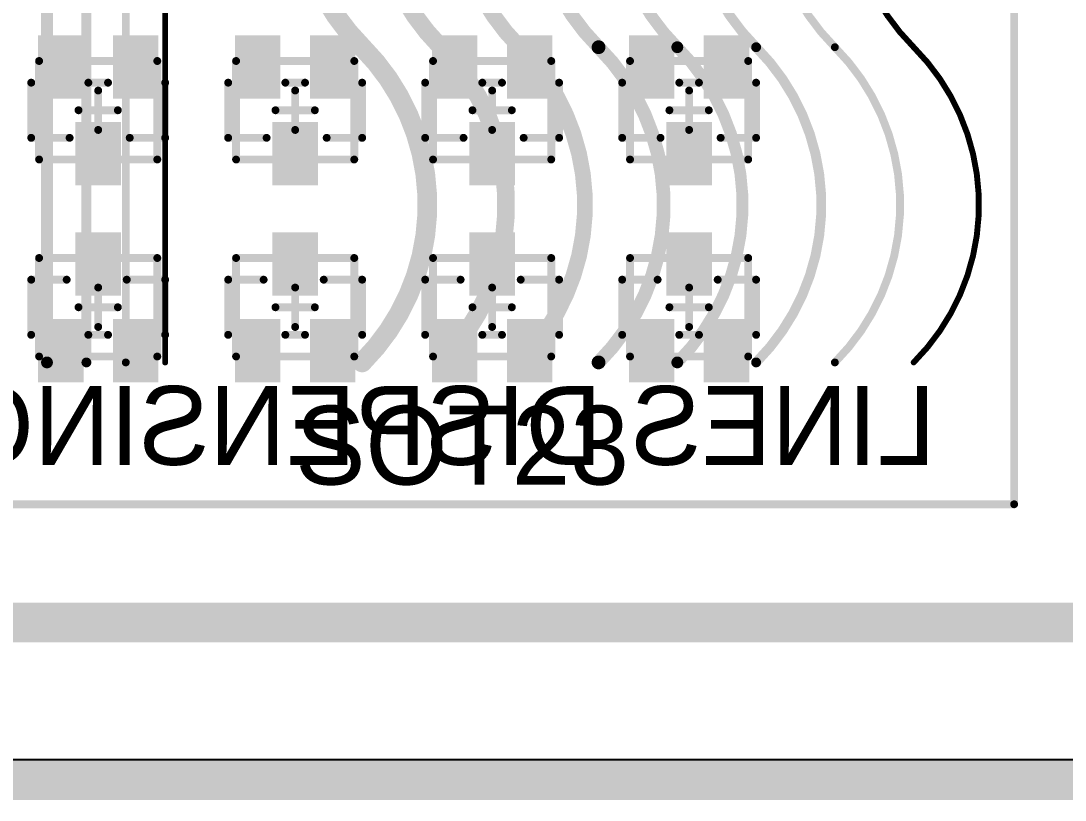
# Model space of a CAD drawing. Header units: millimetres. Extents: x 169 to 355, y 129 to 253.
# Drawn here: x 264.04 to 290.54, y 129.49 to 149.27 of the extents above; entities that cross this region are included whole.
import ezdxf

# ---------------------------------------------------------------- set-up
doc = ezdxf.new("R2010")
doc.units = ezdxf.units.MM
for name, color, linetype in [('BottomLayer', 5, 'Continuous'), ('BottomOverlay', 54, 'Continuous'), ('BottomSolder', 6, 'Continuous'), ('InternalPlane1', 76, 'Continuous'), ('Mechanical1', 6, 'Continuous'), ('Mechanical15', 56, 'Continuous'), ('TopLayer', 1, 'Continuous'), ('TopOverlay', 2, 'Continuous'), ('TopPaste', 8, 'Continuous'), ('TopSolder', 216, 'Continuous')]:
    doc.layers.add(name, color=color, linetype=linetype)

# ---------------------------------------------------------------- blocks, each defined once
blk = doc.blocks.new('SOT23_1459')
at = {"layer": 'Mechanical1', "const_width": 0.2}
for points in [[(1.5, 1.25), (-1.5, 1.25)], [(-1.5, 1.25), (-1.5, -1.25)], [(1.5, 1.25), (1.5, -1.25)], [(1.5, -1.25), (-1.5, -1.25)]]:
    blk.add_lwpolyline(points, dxfattribs=at)
at = {"layer": 'Mechanical1', "const_width": 0.1}
for points in [[(-1.55, 1.25, 1), (-1.45, 1.25, 1)], [(-1.55, 1.25, 1), (-1.45, 1.25, 1)], [(1.45, 1.25, 1), (1.55, 1.25, 1)], [(1.45, 1.25, 1), (1.55, 1.25, 1)], [(-1.55, -1.25, 1), (-1.45, -1.25, 1)], [(-1.55, -1.25, 1), (-1.45, -1.25, 1)], [(1.45, -1.25, 1), (1.55, -1.25, 1)], [(1.45, -1.25, 1), (1.55, -1.25, 1)]]:
    blk.add_lwpolyline(points, format="xyb", close=True, dxfattribs=at)
at = {"layer": 'Mechanical15', "const_width": 0.2}
for points in [[(1.5, 1.25), (-1.5, 1.25)], [(-1.5, 1.25), (-1.5, -1.25)], [(1.5, 1.25), (1.5, -1.25)], [(0, 0.5), (0, -0.5)], [(0.5, 0), (-0.5, 0)], [(1.5, -1.25), (-1.5, -1.25)]]:
    blk.add_lwpolyline(points, dxfattribs=at)
at = {"layer": 'Mechanical15', "const_width": 0.1}
for points in [[(-1.55, 1.25, 1), (-1.45, 1.25, 1)], [(-1.55, 1.25, 1), (-1.45, 1.25, 1)], [(1.45, 1.25, 1), (1.55, 1.25, 1)], [(1.45, 1.25, 1), (1.55, 1.25, 1)], [(-0.05, 0.5, 1), (0.05, 0.5, 1)], [(-0.55, 0, 1), (-0.45, 0, 1)], [(0.45, 0, 1), (0.55, 0, 1)], [(-0.05, -0.5, 1), (0.05, -0.5, 1)], [(-1.55, -1.25, 1), (-1.45, -1.25, 1)], [(-1.55, -1.25, 1), (-1.45, -1.25, 1)], [(1.45, -1.25, 1), (1.55, -1.25, 1)], [(1.45, -1.25, 1), (1.55, -1.25, 1)]]:
    blk.add_lwpolyline(points, format="xyb", close=True, dxfattribs=at)
at = {"layer": 'TopLayer'}
for points in [[(-0.475, 0.4), (0.475, 0.4), (-0.475, 1.8), (0.475, 1.8)], [(-1.425, -1.8), (-0.475, -1.8), (-1.425, -0.4), (-0.475, -0.4)], [(0.475, -1.8), (1.425, -1.8), (0.475, -0.4), (1.425, -0.4)]]:
    blk.add_solid(points, dxfattribs=at)
at = {"layer": 'TopOverlay', "const_width": 0.2}
for points in [[(-1.7, 0.7), (-1.7, -0.7)], [(-0.8, 0.7), (-1.7, 0.7)], [(1.7, 0.7), (0.725, 0.7)], [(1.7, 0.7), (1.7, -0.7)], [(0.25, -0.7), (-0.25, -0.7)]]:
    blk.add_lwpolyline(points, dxfattribs=at)
at = {"layer": 'TopOverlay', "const_width": 0.1}
for points in [[(-1.75, 0.7, 1), (-1.65, 0.7, 1)], [(-1.75, 0.7, 1), (-1.65, 0.7, 1)], [(-0.85, 0.7, 1), (-0.75, 0.7, 1)], [(0.675, 0.7, 1), (0.775, 0.7, 1)], [(1.65, 0.7, 1), (1.75, 0.7, 1)], [(1.65, 0.7, 1), (1.75, 0.7, 1)], [(-1.75, -0.7, 1), (-1.65, -0.7, 1)], [(-0.3, -0.7, 1), (-0.2, -0.7, 1)], [(0.2, -0.7, 1), (0.3, -0.7, 1)], [(1.65, -0.7, 1), (1.75, -0.7, 1)]]:
    blk.add_lwpolyline(points, format="xyb", close=True, dxfattribs=at)
at = {"layer": 'TopPaste'}
for points in [[(-0.475, 0.4), (0.475, 0.4), (-0.475, 1.8), (0.475, 1.8)], [(-1.425, -1.8), (-0.475, -1.8), (-1.425, -0.4), (-0.475, -0.4)], [(0.475, -1.8), (1.425, -1.8), (0.475, -0.4), (1.425, -0.4)]]:
    blk.add_solid(points, dxfattribs=at)
at = {"layer": 'TopSolder'}
for points in [[(-0.577, 0.298), (0.577, 0.298), (-0.577, 1.902), (0.577, 1.902)], [(-1.527, -1.902), (-0.373, -1.902), (-1.527, -0.298), (-0.373, -0.298)], [(0.373, -1.902), (1.527, -1.902), (0.373, -0.298), (1.527, -0.298)]]:
    blk.add_solid(points, dxfattribs=at)
blk = doc.blocks.new('SOT23_1460')
at = {"layer": 'Mechanical1', "const_width": 0.2}
for points in [[(1.5, 1.25), (-1.5, 1.25)], [(-1.5, 1.25), (-1.5, -1.25)], [(1.5, 1.25), (1.5, -1.25)], [(1.5, -1.25), (-1.5, -1.25)]]:
    blk.add_lwpolyline(points, dxfattribs=at)
at = {"layer": 'Mechanical1', "const_width": 0.1}
for points in [[(-1.55, 1.25, 1), (-1.45, 1.25, 1)], [(-1.55, 1.25, 1), (-1.45, 1.25, 1)], [(1.45, 1.25, 1), (1.55, 1.25, 1)], [(1.45, 1.25, 1), (1.55, 1.25, 1)], [(-1.55, -1.25, 1), (-1.45, -1.25, 1)], [(-1.55, -1.25, 1), (-1.45, -1.25, 1)], [(1.45, -1.25, 1), (1.55, -1.25, 1)], [(1.45, -1.25, 1), (1.55, -1.25, 1)]]:
    blk.add_lwpolyline(points, format="xyb", close=True, dxfattribs=at)
at = {"layer": 'Mechanical15', "const_width": 0.2}
for points in [[(1.5, 1.25), (-1.5, 1.25)], [(-1.5, 1.25), (-1.5, -1.25)], [(1.5, 1.25), (1.5, -1.25)], [(0, 0.5), (0, -0.5)], [(0.5, 0), (-0.5, 0)], [(1.5, -1.25), (-1.5, -1.25)]]:
    blk.add_lwpolyline(points, dxfattribs=at)
at = {"layer": 'Mechanical15', "const_width": 0.1}
for points in [[(-1.55, 1.25, 1), (-1.45, 1.25, 1)], [(-1.55, 1.25, 1), (-1.45, 1.25, 1)], [(1.45, 1.25, 1), (1.55, 1.25, 1)], [(1.45, 1.25, 1), (1.55, 1.25, 1)], [(-0.05, 0.5, 1), (0.05, 0.5, 1)], [(-0.55, 0, 1), (-0.45, 0, 1)], [(0.45, 0, 1), (0.55, 0, 1)], [(-0.05, -0.5, 1), (0.05, -0.5, 1)], [(-1.55, -1.25, 1), (-1.45, -1.25, 1)], [(-1.55, -1.25, 1), (-1.45, -1.25, 1)], [(1.45, -1.25, 1), (1.55, -1.25, 1)], [(1.45, -1.25, 1), (1.55, -1.25, 1)]]:
    blk.add_lwpolyline(points, format="xyb", close=True, dxfattribs=at)
at = {"layer": 'TopLayer'}
for points in [[(-0.475, 0.4), (0.475, 0.4), (-0.475, 1.8), (0.475, 1.8)], [(-1.425, -1.8), (-0.475, -1.8), (-1.425, -0.4), (-0.475, -0.4)], [(0.475, -1.8), (1.425, -1.8), (0.475, -0.4), (1.425, -0.4)]]:
    blk.add_solid(points, dxfattribs=at)
at = {"layer": 'TopOverlay', "const_width": 0.2}
for points in [[(-1.7, 0.7), (-1.7, -0.7)], [(-0.8, 0.7), (-1.7, 0.7)], [(1.7, 0.7), (0.725, 0.7)], [(1.7, 0.7), (1.7, -0.7)], [(0.25, -0.7), (-0.25, -0.7)]]:
    blk.add_lwpolyline(points, dxfattribs=at)
at = {"layer": 'TopOverlay', "const_width": 0.1}
for points in [[(-1.75, 0.7, 1), (-1.65, 0.7, 1)], [(-1.75, 0.7, 1), (-1.65, 0.7, 1)], [(-0.85, 0.7, 1), (-0.75, 0.7, 1)], [(0.675, 0.7, 1), (0.775, 0.7, 1)], [(1.65, 0.7, 1), (1.75, 0.7, 1)], [(1.65, 0.7, 1), (1.75, 0.7, 1)], [(-1.75, -0.7, 1), (-1.65, -0.7, 1)], [(-0.3, -0.7, 1), (-0.2, -0.7, 1)], [(0.2, -0.7, 1), (0.3, -0.7, 1)], [(1.65, -0.7, 1), (1.75, -0.7, 1)]]:
    blk.add_lwpolyline(points, format="xyb", close=True, dxfattribs=at)
at = {"layer": 'TopPaste'}
for points in [[(-0.475, 0.4), (0.475, 0.4), (-0.475, 1.8), (0.475, 1.8)], [(-1.425, -1.8), (-0.475, -1.8), (-1.425, -0.4), (-0.475, -0.4)], [(0.475, -1.8), (1.425, -1.8), (0.475, -0.4), (1.425, -0.4)]]:
    blk.add_solid(points, dxfattribs=at)
at = {"layer": 'TopSolder'}
for points in [[(-0.577, 0.298), (0.577, 0.298), (-0.577, 1.902), (0.577, 1.902)], [(-1.527, -1.902), (-0.373, -1.902), (-1.527, -0.298), (-0.373, -0.298)], [(0.373, -1.902), (1.527, -1.902), (0.373, -0.298), (1.527, -0.298)]]:
    blk.add_solid(points, dxfattribs=at)
blk = doc.blocks.new('SOT23_1461')
at = {"layer": 'Mechanical1', "const_width": 0.2}
for points in [[(1.5, 1.25), (-1.5, 1.25)], [(-1.5, 1.25), (-1.5, -1.25)], [(1.5, 1.25), (1.5, -1.25)], [(1.5, -1.25), (-1.5, -1.25)]]:
    blk.add_lwpolyline(points, dxfattribs=at)
at = {"layer": 'Mechanical1', "const_width": 0.1}
for points in [[(-1.55, 1.25, 1), (-1.45, 1.25, 1)], [(-1.55, 1.25, 1), (-1.45, 1.25, 1)], [(1.45, 1.25, 1), (1.55, 1.25, 1)], [(1.45, 1.25, 1), (1.55, 1.25, 1)], [(-1.55, -1.25, 1), (-1.45, -1.25, 1)], [(-1.55, -1.25, 1), (-1.45, -1.25, 1)], [(1.45, -1.25, 1), (1.55, -1.25, 1)], [(1.45, -1.25, 1), (1.55, -1.25, 1)]]:
    blk.add_lwpolyline(points, format="xyb", close=True, dxfattribs=at)
at = {"layer": 'Mechanical15', "const_width": 0.2}
for points in [[(1.5, 1.25), (-1.5, 1.25)], [(-1.5, 1.25), (-1.5, -1.25)], [(1.5, 1.25), (1.5, -1.25)], [(0, 0.5), (0, -0.5)], [(0.5, 0), (-0.5, 0)], [(1.5, -1.25), (-1.5, -1.25)]]:
    blk.add_lwpolyline(points, dxfattribs=at)
at = {"layer": 'Mechanical15', "const_width": 0.1}
for points in [[(-1.55, 1.25, 1), (-1.45, 1.25, 1)], [(-1.55, 1.25, 1), (-1.45, 1.25, 1)], [(1.45, 1.25, 1), (1.55, 1.25, 1)], [(1.45, 1.25, 1), (1.55, 1.25, 1)], [(-0.05, 0.5, 1), (0.05, 0.5, 1)], [(-0.55, 0, 1), (-0.45, 0, 1)], [(0.45, 0, 1), (0.55, 0, 1)], [(-0.05, -0.5, 1), (0.05, -0.5, 1)], [(-1.55, -1.25, 1), (-1.45, -1.25, 1)], [(-1.55, -1.25, 1), (-1.45, -1.25, 1)], [(1.45, -1.25, 1), (1.55, -1.25, 1)], [(1.45, -1.25, 1), (1.55, -1.25, 1)]]:
    blk.add_lwpolyline(points, format="xyb", close=True, dxfattribs=at)
at = {"layer": 'TopLayer'}
for points in [[(-0.475, 0.4), (0.475, 0.4), (-0.475, 1.8), (0.475, 1.8)], [(-1.425, -1.8), (-0.475, -1.8), (-1.425, -0.4), (-0.475, -0.4)], [(0.475, -1.8), (1.425, -1.8), (0.475, -0.4), (1.425, -0.4)]]:
    blk.add_solid(points, dxfattribs=at)
at = {"layer": 'TopOverlay', "const_width": 0.2}
for points in [[(-1.7, 0.7), (-1.7, -0.7)], [(-0.8, 0.7), (-1.7, 0.7)], [(1.7, 0.7), (0.725, 0.7)], [(1.7, 0.7), (1.7, -0.7)], [(0.25, -0.7), (-0.25, -0.7)]]:
    blk.add_lwpolyline(points, dxfattribs=at)
at = {"layer": 'TopOverlay', "const_width": 0.1}
for points in [[(-1.75, 0.7, 1), (-1.65, 0.7, 1)], [(-1.75, 0.7, 1), (-1.65, 0.7, 1)], [(-0.85, 0.7, 1), (-0.75, 0.7, 1)], [(0.675, 0.7, 1), (0.775, 0.7, 1)], [(1.65, 0.7, 1), (1.75, 0.7, 1)], [(1.65, 0.7, 1), (1.75, 0.7, 1)], [(-1.75, -0.7, 1), (-1.65, -0.7, 1)], [(-0.3, -0.7, 1), (-0.2, -0.7, 1)], [(0.2, -0.7, 1), (0.3, -0.7, 1)], [(1.65, -0.7, 1), (1.75, -0.7, 1)]]:
    blk.add_lwpolyline(points, format="xyb", close=True, dxfattribs=at)
at = {"layer": 'TopPaste'}
for points in [[(-0.475, 0.4), (0.475, 0.4), (-0.475, 1.8), (0.475, 1.8)], [(-1.425, -1.8), (-0.475, -1.8), (-1.425, -0.4), (-0.475, -0.4)], [(0.475, -1.8), (1.425, -1.8), (0.475, -0.4), (1.425, -0.4)]]:
    blk.add_solid(points, dxfattribs=at)
at = {"layer": 'TopSolder'}
for points in [[(-0.577, 0.298), (0.577, 0.298), (-0.577, 1.902), (0.577, 1.902)], [(-1.527, -1.902), (-0.373, -1.902), (-1.527, -0.298), (-0.373, -0.298)], [(0.373, -1.902), (1.527, -1.902), (0.373, -0.298), (1.527, -0.298)]]:
    blk.add_solid(points, dxfattribs=at)
blk = doc.blocks.new('SOT23_1462')
at = {"layer": 'Mechanical1', "const_width": 0.2}
for points in [[(1.5, 1.25), (-1.5, 1.25)], [(-1.5, 1.25), (-1.5, -1.25)], [(1.5, 1.25), (1.5, -1.25)], [(1.5, -1.25), (-1.5, -1.25)]]:
    blk.add_lwpolyline(points, dxfattribs=at)
at = {"layer": 'Mechanical1', "const_width": 0.1}
for points in [[(-1.55, 1.25, 1), (-1.45, 1.25, 1)], [(-1.55, 1.25, 1), (-1.45, 1.25, 1)], [(1.45, 1.25, 1), (1.55, 1.25, 1)], [(1.45, 1.25, 1), (1.55, 1.25, 1)], [(-1.55, -1.25, 1), (-1.45, -1.25, 1)], [(-1.55, -1.25, 1), (-1.45, -1.25, 1)], [(1.45, -1.25, 1), (1.55, -1.25, 1)], [(1.45, -1.25, 1), (1.55, -1.25, 1)]]:
    blk.add_lwpolyline(points, format="xyb", close=True, dxfattribs=at)
at = {"layer": 'Mechanical15', "const_width": 0.2}
for points in [[(1.5, 1.25), (-1.5, 1.25)], [(-1.5, 1.25), (-1.5, -1.25)], [(1.5, 1.25), (1.5, -1.25)], [(0, 0.5), (0, -0.5)], [(0.5, 0), (-0.5, 0)], [(1.5, -1.25), (-1.5, -1.25)]]:
    blk.add_lwpolyline(points, dxfattribs=at)
at = {"layer": 'Mechanical15', "const_width": 0.1}
for points in [[(-1.55, 1.25, 1), (-1.45, 1.25, 1)], [(-1.55, 1.25, 1), (-1.45, 1.25, 1)], [(1.45, 1.25, 1), (1.55, 1.25, 1)], [(1.45, 1.25, 1), (1.55, 1.25, 1)], [(-0.05, 0.5, 1), (0.05, 0.5, 1)], [(-0.55, 0, 1), (-0.45, 0, 1)], [(0.45, 0, 1), (0.55, 0, 1)], [(-0.05, -0.5, 1), (0.05, -0.5, 1)], [(-1.55, -1.25, 1), (-1.45, -1.25, 1)], [(-1.55, -1.25, 1), (-1.45, -1.25, 1)], [(1.45, -1.25, 1), (1.55, -1.25, 1)], [(1.45, -1.25, 1), (1.55, -1.25, 1)]]:
    blk.add_lwpolyline(points, format="xyb", close=True, dxfattribs=at)
at = {"layer": 'TopLayer'}
for points in [[(-0.475, 0.4), (0.475, 0.4), (-0.475, 1.8), (0.475, 1.8)], [(-1.425, -1.8), (-0.475, -1.8), (-1.425, -0.4), (-0.475, -0.4)], [(0.475, -1.8), (1.425, -1.8), (0.475, -0.4), (1.425, -0.4)]]:
    blk.add_solid(points, dxfattribs=at)
at = {"layer": 'TopOverlay', "const_width": 0.2}
for points in [[(-1.7, 0.7), (-1.7, -0.7)], [(-0.8, 0.7), (-1.7, 0.7)], [(1.7, 0.7), (0.725, 0.7)], [(1.7, 0.7), (1.7, -0.7)], [(0.25, -0.7), (-0.25, -0.7)]]:
    blk.add_lwpolyline(points, dxfattribs=at)
at = {"layer": 'TopOverlay', "const_width": 0.1}
for points in [[(-1.75, 0.7, 1), (-1.65, 0.7, 1)], [(-1.75, 0.7, 1), (-1.65, 0.7, 1)], [(-0.85, 0.7, 1), (-0.75, 0.7, 1)], [(0.675, 0.7, 1), (0.775, 0.7, 1)], [(1.65, 0.7, 1), (1.75, 0.7, 1)], [(1.65, 0.7, 1), (1.75, 0.7, 1)], [(-1.75, -0.7, 1), (-1.65, -0.7, 1)], [(-0.3, -0.7, 1), (-0.2, -0.7, 1)], [(0.2, -0.7, 1), (0.3, -0.7, 1)], [(1.65, -0.7, 1), (1.75, -0.7, 1)]]:
    blk.add_lwpolyline(points, format="xyb", close=True, dxfattribs=at)
at = {"layer": 'TopPaste'}
for points in [[(-0.475, 0.4), (0.475, 0.4), (-0.475, 1.8), (0.475, 1.8)], [(-1.425, -1.8), (-0.475, -1.8), (-1.425, -0.4), (-0.475, -0.4)], [(0.475, -1.8), (1.425, -1.8), (0.475, -0.4), (1.425, -0.4)]]:
    blk.add_solid(points, dxfattribs=at)
at = {"layer": 'TopSolder'}
for points in [[(-0.577, 0.298), (0.577, 0.298), (-0.577, 1.902), (0.577, 1.902)], [(-1.527, -1.902), (-0.373, -1.902), (-1.527, -0.298), (-0.373, -0.298)], [(0.373, -1.902), (1.527, -1.902), (0.373, -0.298), (1.527, -0.298)]]:
    blk.add_solid(points, dxfattribs=at)
blk = doc.blocks.new('SOT23_1471')
at = {"layer": 'Mechanical1', "const_width": 0.2}
for points in [[(-1.5, 1.25), (1.5, 1.25)], [(-1.5, -1.25), (-1.5, 1.25)], [(1.5, -1.25), (1.5, 1.25)], [(-1.5, -1.25), (1.5, -1.25)]]:
    blk.add_lwpolyline(points, dxfattribs=at)
at = {"layer": 'Mechanical1', "const_width": 0.1}
for points in [[(-1.55, 1.25, 1), (-1.45, 1.25, 1)], [(-1.55, 1.25, 1), (-1.45, 1.25, 1)], [(1.45, 1.25, 1), (1.55, 1.25, 1)], [(1.45, 1.25, 1), (1.55, 1.25, 1)], [(-1.55, -1.25, 1), (-1.45, -1.25, 1)], [(-1.55, -1.25, 1), (-1.45, -1.25, 1)], [(1.45, -1.25, 1), (1.55, -1.25, 1)], [(1.45, -1.25, 1), (1.55, -1.25, 1)]]:
    blk.add_lwpolyline(points, format="xyb", close=True, dxfattribs=at)
at = {"layer": 'Mechanical15', "const_width": 0.2}
for points in [[(-1.5, 1.25), (1.5, 1.25)], [(-1.5, -1.25), (-1.5, 1.25)], [(1.5, -1.25), (1.5, 1.25)], [(0, -0.5), (0, 0.5)], [(-0.5, 0), (0.5, 0)], [(-1.5, -1.25), (1.5, -1.25)]]:
    blk.add_lwpolyline(points, dxfattribs=at)
at = {"layer": 'Mechanical15', "const_width": 0.1}
for points in [[(-1.55, 1.25, 1), (-1.45, 1.25, 1)], [(-1.55, 1.25, 1), (-1.45, 1.25, 1)], [(1.45, 1.25, 1), (1.55, 1.25, 1)], [(1.45, 1.25, 1), (1.55, 1.25, 1)], [(-0.05, 0.5, 1), (0.05, 0.5, 1)], [(-0.55, 0, 1), (-0.45, 0, 1)], [(0.45, 0, 1), (0.55, 0, 1)], [(-0.05, -0.5, 1), (0.05, -0.5, 1)], [(-1.55, -1.25, 1), (-1.45, -1.25, 1)], [(-1.55, -1.25, 1), (-1.45, -1.25, 1)], [(1.45, -1.25, 1), (1.55, -1.25, 1)], [(1.45, -1.25, 1), (1.55, -1.25, 1)]]:
    blk.add_lwpolyline(points, format="xyb", close=True, dxfattribs=at)
at = {"layer": 'TopLayer'}
for points in [[(-0.475, 0.4), (0.475, 0.4), (-0.475, 1.8), (0.475, 1.8)], [(-1.425, -1.8), (-0.475, -1.8), (-1.425, -0.4), (-0.475, -0.4)], [(0.475, -1.8), (1.425, -1.8), (0.475, -0.4), (1.425, -0.4)]]:
    blk.add_solid(points, dxfattribs=at)
at = {"layer": 'TopOverlay', "const_width": 0.2}
for points in [[(-1.7, -0.7), (-1.7, 0.7)], [(-1.7, 0.7), (-0.8, 0.7)], [(0.725, 0.7), (1.7, 0.7)], [(1.7, -0.7), (1.7, 0.7)], [(-0.25, -0.7), (0.25, -0.7)]]:
    blk.add_lwpolyline(points, dxfattribs=at)
at = {"layer": 'TopOverlay', "const_width": 0.1}
for points in [[(-1.75, 0.7, 1), (-1.65, 0.7, 1)], [(-1.75, 0.7, 1), (-1.65, 0.7, 1)], [(-0.85, 0.7, 1), (-0.75, 0.7, 1)], [(0.675, 0.7, 1), (0.775, 0.7, 1)], [(1.65, 0.7, 1), (1.75, 0.7, 1)], [(1.65, 0.7, 1), (1.75, 0.7, 1)], [(-1.75, -0.7, 1), (-1.65, -0.7, 1)], [(-0.3, -0.7, 1), (-0.2, -0.7, 1)], [(0.2, -0.7, 1), (0.3, -0.7, 1)], [(1.65, -0.7, 1), (1.75, -0.7, 1)]]:
    blk.add_lwpolyline(points, format="xyb", close=True, dxfattribs=at)
at = {"layer": 'TopPaste'}
for points in [[(-0.475, 0.4), (0.475, 0.4), (-0.475, 1.8), (0.475, 1.8)], [(-1.425, -1.8), (-0.475, -1.8), (-1.425, -0.4), (-0.475, -0.4)], [(0.475, -1.8), (1.425, -1.8), (0.475, -0.4), (1.425, -0.4)]]:
    blk.add_solid(points, dxfattribs=at)
at = {"layer": 'TopSolder'}
for points in [[(-0.577, 0.298), (0.577, 0.298), (-0.577, 1.902), (0.577, 1.902)], [(-1.527, -1.902), (-0.373, -1.902), (-1.527, -0.298), (-0.373, -0.298)], [(0.373, -1.902), (1.527, -1.902), (0.373, -0.298), (1.527, -0.298)]]:
    blk.add_solid(points, dxfattribs=at)
blk = doc.blocks.new('SOT23_1472')
at = {"layer": 'Mechanical1', "const_width": 0.2}
for points in [[(-1.5, 1.25), (1.5, 1.25)], [(-1.5, -1.25), (-1.5, 1.25)], [(1.5, -1.25), (1.5, 1.25)], [(-1.5, -1.25), (1.5, -1.25)]]:
    blk.add_lwpolyline(points, dxfattribs=at)
at = {"layer": 'Mechanical1', "const_width": 0.1}
for points in [[(-1.55, 1.25, 1), (-1.45, 1.25, 1)], [(-1.55, 1.25, 1), (-1.45, 1.25, 1)], [(1.45, 1.25, 1), (1.55, 1.25, 1)], [(1.45, 1.25, 1), (1.55, 1.25, 1)], [(-1.55, -1.25, 1), (-1.45, -1.25, 1)], [(-1.55, -1.25, 1), (-1.45, -1.25, 1)], [(1.45, -1.25, 1), (1.55, -1.25, 1)], [(1.45, -1.25, 1), (1.55, -1.25, 1)]]:
    blk.add_lwpolyline(points, format="xyb", close=True, dxfattribs=at)
at = {"layer": 'Mechanical15', "const_width": 0.2}
for points in [[(-1.5, 1.25), (1.5, 1.25)], [(-1.5, -1.25), (-1.5, 1.25)], [(1.5, -1.25), (1.5, 1.25)], [(0, -0.5), (0, 0.5)], [(-0.5, 0), (0.5, 0)], [(-1.5, -1.25), (1.5, -1.25)]]:
    blk.add_lwpolyline(points, dxfattribs=at)
at = {"layer": 'Mechanical15', "const_width": 0.1}
for points in [[(-1.55, 1.25, 1), (-1.45, 1.25, 1)], [(-1.55, 1.25, 1), (-1.45, 1.25, 1)], [(1.45, 1.25, 1), (1.55, 1.25, 1)], [(1.45, 1.25, 1), (1.55, 1.25, 1)], [(-0.05, 0.5, 1), (0.05, 0.5, 1)], [(-0.55, 0, 1), (-0.45, 0, 1)], [(0.45, 0, 1), (0.55, 0, 1)], [(-0.05, -0.5, 1), (0.05, -0.5, 1)], [(-1.55, -1.25, 1), (-1.45, -1.25, 1)], [(-1.55, -1.25, 1), (-1.45, -1.25, 1)], [(1.45, -1.25, 1), (1.55, -1.25, 1)], [(1.45, -1.25, 1), (1.55, -1.25, 1)]]:
    blk.add_lwpolyline(points, format="xyb", close=True, dxfattribs=at)
at = {"layer": 'TopLayer'}
for points in [[(-0.475, 0.4), (0.475, 0.4), (-0.475, 1.8), (0.475, 1.8)], [(-1.425, -1.8), (-0.475, -1.8), (-1.425, -0.4), (-0.475, -0.4)], [(0.475, -1.8), (1.425, -1.8), (0.475, -0.4), (1.425, -0.4)]]:
    blk.add_solid(points, dxfattribs=at)
at = {"layer": 'TopOverlay', "const_width": 0.2}
for points in [[(-1.7, -0.7), (-1.7, 0.7)], [(-1.7, 0.7), (-0.8, 0.7)], [(0.725, 0.7), (1.7, 0.7)], [(1.7, -0.7), (1.7, 0.7)], [(-0.25, -0.7), (0.25, -0.7)]]:
    blk.add_lwpolyline(points, dxfattribs=at)
at = {"layer": 'TopOverlay', "const_width": 0.1}
for points in [[(-1.75, 0.7, 1), (-1.65, 0.7, 1)], [(-1.75, 0.7, 1), (-1.65, 0.7, 1)], [(-0.85, 0.7, 1), (-0.75, 0.7, 1)], [(0.675, 0.7, 1), (0.775, 0.7, 1)], [(1.65, 0.7, 1), (1.75, 0.7, 1)], [(1.65, 0.7, 1), (1.75, 0.7, 1)], [(-1.75, -0.7, 1), (-1.65, -0.7, 1)], [(-0.3, -0.7, 1), (-0.2, -0.7, 1)], [(0.2, -0.7, 1), (0.3, -0.7, 1)], [(1.65, -0.7, 1), (1.75, -0.7, 1)]]:
    blk.add_lwpolyline(points, format="xyb", close=True, dxfattribs=at)
at = {"layer": 'TopPaste'}
for points in [[(-0.475, 0.4), (0.475, 0.4), (-0.475, 1.8), (0.475, 1.8)], [(-1.425, -1.8), (-0.475, -1.8), (-1.425, -0.4), (-0.475, -0.4)], [(0.475, -1.8), (1.425, -1.8), (0.475, -0.4), (1.425, -0.4)]]:
    blk.add_solid(points, dxfattribs=at)
at = {"layer": 'TopSolder'}
for points in [[(-0.577, 0.298), (0.577, 0.298), (-0.577, 1.902), (0.577, 1.902)], [(-1.527, -1.902), (-0.373, -1.902), (-1.527, -0.298), (-0.373, -0.298)], [(0.373, -1.902), (1.527, -1.902), (0.373, -0.298), (1.527, -0.298)]]:
    blk.add_solid(points, dxfattribs=at)
blk = doc.blocks.new('SOT23_1473')
at = {"layer": 'Mechanical1', "const_width": 0.2}
for points in [[(-1.5, 1.25), (1.5, 1.25)], [(-1.5, -1.25), (-1.5, 1.25)], [(1.5, -1.25), (1.5, 1.25)], [(-1.5, -1.25), (1.5, -1.25)]]:
    blk.add_lwpolyline(points, dxfattribs=at)
at = {"layer": 'Mechanical1', "const_width": 0.1}
for points in [[(-1.55, 1.25, 1), (-1.45, 1.25, 1)], [(-1.55, 1.25, 1), (-1.45, 1.25, 1)], [(1.45, 1.25, 1), (1.55, 1.25, 1)], [(1.45, 1.25, 1), (1.55, 1.25, 1)], [(-1.55, -1.25, 1), (-1.45, -1.25, 1)], [(-1.55, -1.25, 1), (-1.45, -1.25, 1)], [(1.45, -1.25, 1), (1.55, -1.25, 1)], [(1.45, -1.25, 1), (1.55, -1.25, 1)]]:
    blk.add_lwpolyline(points, format="xyb", close=True, dxfattribs=at)
at = {"layer": 'Mechanical15', "const_width": 0.2}
for points in [[(-1.5, 1.25), (1.5, 1.25)], [(-1.5, -1.25), (-1.5, 1.25)], [(1.5, -1.25), (1.5, 1.25)], [(0, -0.5), (0, 0.5)], [(-0.5, 0), (0.5, 0)], [(-1.5, -1.25), (1.5, -1.25)]]:
    blk.add_lwpolyline(points, dxfattribs=at)
at = {"layer": 'Mechanical15', "const_width": 0.1}
for points in [[(-1.55, 1.25, 1), (-1.45, 1.25, 1)], [(-1.55, 1.25, 1), (-1.45, 1.25, 1)], [(1.45, 1.25, 1), (1.55, 1.25, 1)], [(1.45, 1.25, 1), (1.55, 1.25, 1)], [(-0.05, 0.5, 1), (0.05, 0.5, 1)], [(-0.55, 0, 1), (-0.45, 0, 1)], [(0.45, 0, 1), (0.55, 0, 1)], [(-0.05, -0.5, 1), (0.05, -0.5, 1)], [(-1.55, -1.25, 1), (-1.45, -1.25, 1)], [(-1.55, -1.25, 1), (-1.45, -1.25, 1)], [(1.45, -1.25, 1), (1.55, -1.25, 1)], [(1.45, -1.25, 1), (1.55, -1.25, 1)]]:
    blk.add_lwpolyline(points, format="xyb", close=True, dxfattribs=at)
at = {"layer": 'TopLayer'}
for points in [[(-0.475, 0.4), (0.475, 0.4), (-0.475, 1.8), (0.475, 1.8)], [(-1.425, -1.8), (-0.475, -1.8), (-1.425, -0.4), (-0.475, -0.4)], [(0.475, -1.8), (1.425, -1.8), (0.475, -0.4), (1.425, -0.4)]]:
    blk.add_solid(points, dxfattribs=at)
at = {"layer": 'TopOverlay', "const_width": 0.2}
for points in [[(-1.7, -0.7), (-1.7, 0.7)], [(-1.7, 0.7), (-0.8, 0.7)], [(0.725, 0.7), (1.7, 0.7)], [(1.7, -0.7), (1.7, 0.7)], [(-0.25, -0.7), (0.25, -0.7)]]:
    blk.add_lwpolyline(points, dxfattribs=at)
at = {"layer": 'TopOverlay', "const_width": 0.1}
for points in [[(-1.75, 0.7, 1), (-1.65, 0.7, 1)], [(-1.75, 0.7, 1), (-1.65, 0.7, 1)], [(-0.85, 0.7, 1), (-0.75, 0.7, 1)], [(0.675, 0.7, 1), (0.775, 0.7, 1)], [(1.65, 0.7, 1), (1.75, 0.7, 1)], [(1.65, 0.7, 1), (1.75, 0.7, 1)], [(-1.75, -0.7, 1), (-1.65, -0.7, 1)], [(-0.3, -0.7, 1), (-0.2, -0.7, 1)], [(0.2, -0.7, 1), (0.3, -0.7, 1)], [(1.65, -0.7, 1), (1.75, -0.7, 1)]]:
    blk.add_lwpolyline(points, format="xyb", close=True, dxfattribs=at)
at = {"layer": 'TopPaste'}
for points in [[(-0.475, 0.4), (0.475, 0.4), (-0.475, 1.8), (0.475, 1.8)], [(-1.425, -1.8), (-0.475, -1.8), (-1.425, -0.4), (-0.475, -0.4)], [(0.475, -1.8), (1.425, -1.8), (0.475, -0.4), (1.425, -0.4)]]:
    blk.add_solid(points, dxfattribs=at)
at = {"layer": 'TopSolder'}
for points in [[(-0.577, 0.298), (0.577, 0.298), (-0.577, 1.902), (0.577, 1.902)], [(-1.527, -1.902), (-0.373, -1.902), (-1.527, -0.298), (-0.373, -0.298)], [(0.373, -1.902), (1.527, -1.902), (0.373, -0.298), (1.527, -0.298)]]:
    blk.add_solid(points, dxfattribs=at)
blk = doc.blocks.new('SOT23_1474')
at = {"layer": 'Mechanical1', "const_width": 0.2}
for points in [[(-1.5, 1.25), (1.5, 1.25)], [(-1.5, -1.25), (-1.5, 1.25)], [(1.5, -1.25), (1.5, 1.25)], [(-1.5, -1.25), (1.5, -1.25)]]:
    blk.add_lwpolyline(points, dxfattribs=at)
at = {"layer": 'Mechanical1', "const_width": 0.1}
for points in [[(-1.55, 1.25, 1), (-1.45, 1.25, 1)], [(-1.55, 1.25, 1), (-1.45, 1.25, 1)], [(1.45, 1.25, 1), (1.55, 1.25, 1)], [(1.45, 1.25, 1), (1.55, 1.25, 1)], [(-1.55, -1.25, 1), (-1.45, -1.25, 1)], [(-1.55, -1.25, 1), (-1.45, -1.25, 1)], [(1.45, -1.25, 1), (1.55, -1.25, 1)], [(1.45, -1.25, 1), (1.55, -1.25, 1)]]:
    blk.add_lwpolyline(points, format="xyb", close=True, dxfattribs=at)
at = {"layer": 'Mechanical15', "const_width": 0.2}
for points in [[(-1.5, 1.25), (1.5, 1.25)], [(-1.5, -1.25), (-1.5, 1.25)], [(1.5, -1.25), (1.5, 1.25)], [(0, -0.5), (0, 0.5)], [(-0.5, 0), (0.5, 0)], [(-1.5, -1.25), (1.5, -1.25)]]:
    blk.add_lwpolyline(points, dxfattribs=at)
at = {"layer": 'Mechanical15', "const_width": 0.1}
for points in [[(-1.55, 1.25, 1), (-1.45, 1.25, 1)], [(-1.55, 1.25, 1), (-1.45, 1.25, 1)], [(1.45, 1.25, 1), (1.55, 1.25, 1)], [(1.45, 1.25, 1), (1.55, 1.25, 1)], [(-0.05, 0.5, 1), (0.05, 0.5, 1)], [(-0.55, 0, 1), (-0.45, 0, 1)], [(0.45, 0, 1), (0.55, 0, 1)], [(-0.05, -0.5, 1), (0.05, -0.5, 1)], [(-1.55, -1.25, 1), (-1.45, -1.25, 1)], [(-1.55, -1.25, 1), (-1.45, -1.25, 1)], [(1.45, -1.25, 1), (1.55, -1.25, 1)], [(1.45, -1.25, 1), (1.55, -1.25, 1)]]:
    blk.add_lwpolyline(points, format="xyb", close=True, dxfattribs=at)
at = {"layer": 'TopLayer'}
for points in [[(-0.475, 0.4), (0.475, 0.4), (-0.475, 1.8), (0.475, 1.8)], [(-1.425, -1.8), (-0.475, -1.8), (-1.425, -0.4), (-0.475, -0.4)], [(0.475, -1.8), (1.425, -1.8), (0.475, -0.4), (1.425, -0.4)]]:
    blk.add_solid(points, dxfattribs=at)
at = {"layer": 'TopOverlay', "const_width": 0.2}
for points in [[(-1.7, -0.7), (-1.7, 0.7)], [(-1.7, 0.7), (-0.8, 0.7)], [(0.725, 0.7), (1.7, 0.7)], [(1.7, -0.7), (1.7, 0.7)], [(-0.25, -0.7), (0.25, -0.7)]]:
    blk.add_lwpolyline(points, dxfattribs=at)
at = {"layer": 'TopOverlay', "const_width": 0.1}
for points in [[(-1.75, 0.7, 1), (-1.65, 0.7, 1)], [(-1.75, 0.7, 1), (-1.65, 0.7, 1)], [(-0.85, 0.7, 1), (-0.75, 0.7, 1)], [(0.675, 0.7, 1), (0.775, 0.7, 1)], [(1.65, 0.7, 1), (1.75, 0.7, 1)], [(1.65, 0.7, 1), (1.75, 0.7, 1)], [(-1.75, -0.7, 1), (-1.65, -0.7, 1)], [(-0.3, -0.7, 1), (-0.2, -0.7, 1)], [(0.2, -0.7, 1), (0.3, -0.7, 1)], [(1.65, -0.7, 1), (1.75, -0.7, 1)]]:
    blk.add_lwpolyline(points, format="xyb", close=True, dxfattribs=at)
at = {"layer": 'TopPaste'}
for points in [[(-0.475, 0.4), (0.475, 0.4), (-0.475, 1.8), (0.475, 1.8)], [(-1.425, -1.8), (-0.475, -1.8), (-1.425, -0.4), (-0.475, -0.4)], [(0.475, -1.8), (1.425, -1.8), (0.475, -0.4), (1.425, -0.4)]]:
    blk.add_solid(points, dxfattribs=at)
at = {"layer": 'TopSolder'}
for points in [[(-0.577, 0.298), (0.577, 0.298), (-0.577, 1.902), (0.577, 1.902)], [(-1.527, -1.902), (-0.373, -1.902), (-1.527, -0.298), (-0.373, -0.298)], [(0.373, -1.902), (1.527, -1.902), (0.373, -0.298), (1.527, -0.298)]]:
    blk.add_solid(points, dxfattribs=at)

msp = doc.modelspace()

# ---------------------------------------------------------------- linework, layer by layer
at = {"layer": 'BottomLayer'}
for points, const_width in [([(264.7, 140.6), (264.7, 164.6)], 0.3), ([(265.7, 140.6), (265.7, 164.6)], 0.25), ([(266.7, 140.6), (266.7, 164.6)], 0.2), ([(267.7, 140.6), (267.7, 164.6)], 0.15), ([(174, 134), (336, 134)], 1)]:
    msp.add_lwpolyline(points, dxfattribs=dict(at, const_width=const_width))
for points, const_width in [([(272.7, 148.6, -0.414214), (272.7, 156.6)], 0.5), ([(274.7, 148.6, -0.414214), (274.7, 156.6)], 0.45), ([(276.7, 148.6, -0.414214), (276.7, 156.6)], 0.4), ([(278.7, 148.6, -0.414214), (278.7, 156.6)], 0.35), ([(280.7, 148.6, -0.414214), (280.7, 156.6)], 0.3), ([(282.7, 148.6, -0.414214), (282.7, 156.6)], 0.25), ([(284.7, 148.6, -0.414214), (284.7, 156.6)], 0.2), ([(286.7, 148.6, -0.414214), (286.7, 156.6)], 0.15), ([(272.7, 148.6, -0.414214), (272.7, 140.6)], 0.5), ([(274.7, 148.6, -0.414214), (274.7, 140.6)], 0.45), ([(276.7, 148.6, -0.414214), (276.7, 140.6)], 0.4), ([(278.7, 148.6, -0.414214), (278.7, 140.6)], 0.35), ([(280.7, 148.6, -0.414214), (280.7, 140.6)], 0.3), ([(282.7, 148.6, -0.414214), (282.7, 140.6)], 0.25), ([(284.7, 148.6, -0.414214), (284.7, 140.6)], 0.2), ([(286.7, 148.6, -0.414214), (286.7, 140.6)], 0.15)]:
    msp.add_lwpolyline(points, format="xyb", dxfattribs=dict(at, const_width=const_width))
for points, const_width in [([(272.575, 148.6, 1), (272.825, 148.6, 1)], 0.25), ([(272.575, 148.6, 1), (272.825, 148.6, 1)], 0.25), ([(274.588, 148.6, 1), (274.813, 148.6, 1)], 0.225), ([(274.588, 148.6, 1), (274.813, 148.6, 1)], 0.225), ([(276.6, 148.6, 1), (276.8, 148.6, 1)], 0.2), ([(276.6, 148.6, 1), (276.8, 148.6, 1)], 0.2), ([(278.613, 148.6, 1), (278.788, 148.6, 1)], 0.175), ([(278.613, 148.6, 1), (278.788, 148.6, 1)], 0.175), ([(280.625, 148.6, 1), (280.775, 148.6, 1)], 0.15), ([(280.625, 148.6, 1), (280.775, 148.6, 1)], 0.15), ([(282.638, 148.6, 1), (282.763, 148.6, 1)], 0.125), ([(282.638, 148.6, 1), (282.763, 148.6, 1)], 0.125), ([(284.65, 148.6, 1), (284.75, 148.6, 1)], 0.1), ([(284.65, 148.6, 1), (284.75, 148.6, 1)], 0.1), ([(286.663, 148.6, 1), (286.738, 148.6, 1)], 0.075), ([(286.663, 148.6, 1), (286.738, 148.6, 1)], 0.075), ([(272.575, 140.6, 1), (272.825, 140.6, 1)], 0.25), ([(274.588, 140.6, 1), (274.813, 140.6, 1)], 0.225), ([(276.6, 140.6, 1), (276.8, 140.6, 1)], 0.2), ([(278.613, 140.6, 1), (278.788, 140.6, 1)], 0.175), ([(264.625, 140.6, 1), (264.775, 140.6, 1)], 0.15), ([(265.638, 140.6, 1), (265.763, 140.6, 1)], 0.125), ([(266.65, 140.6, 1), (266.75, 140.6, 1)], 0.1), ([(267.663, 140.6, 1), (267.738, 140.6, 1)], 0.075), ([(280.625, 140.6, 1), (280.775, 140.6, 1)], 0.15), ([(282.638, 140.6, 1), (282.763, 140.6, 1)], 0.125), ([(284.65, 140.6, 1), (284.75, 140.6, 1)], 0.1), ([(286.663, 140.6, 1), (286.738, 140.6, 1)], 0.075)]:
    msp.add_lwpolyline(points, format="xyb", close=True, dxfattribs=dict(at, const_width=const_width))
at = {"layer": 'BottomOverlay', "const_width": 0.2}
for points in [[(289.25, 137), (289.25, 165)], [(242, 137), (289.25, 137)]]:
    msp.add_lwpolyline(points, dxfattribs=at)
at = {"layer": 'BottomOverlay', "const_width": 0.1}
msp.add_lwpolyline([(289.2, 137, 1), (289.3, 137, 1)], format="xyb", close=True, dxfattribs=at)
msp.add_lwpolyline([(289.2, 137, 1), (289.3, 137, 1)], format="xyb", close=True, dxfattribs=at)
at = {"layer": 'InternalPlane1'}
msp.add_line((339.49, 130.51), (170.51, 130.51), dxfattribs=at)
at = {"layer": 'InternalPlane1', "const_width": 1.016}
msp.add_lwpolyline([(170, 130), (340, 130)], dxfattribs=at)
at = {"layer": 'Mechanical15', "const_width": 0.5}
msp.add_lwpolyline([(170, 130), (340, 130)], dxfattribs=at)
at = {"layer": 'TopLayer', "const_width": 1}
msp.add_lwpolyline([(174, 134), (336, 134)], dxfattribs=at)

# ---------------------------------------------------------------- block references
at = {"rotation": 180}
for name, p in [('SOT23_1459', (266, 147)), ('SOT23_1460', (271, 147)), ('SOT23_1461', (276, 147)), ('SOT23_1462', (281, 147))]:
    msp.add_blockref(name, p, dxfattribs=at)
for name, p in [('SOT23_1474', (266, 142)), ('SOT23_1473', (271, 142)), ('SOT23_1472', (276, 142)), ('SOT23_1471', (281, 142))]:
    msp.add_blockref(name, p)

# ---------------------------------------------------------------- texts
at = {"layer": 'BottomLayer', "text_generation_flag": 2}
msp.add_text(' LINES DISPENSING TESTS', height=2, dxfattribs=at).set_placement((288, 138))
at = {"layer": 'BottomSolder', "text_generation_flag": 2}
msp.add_text(' LINES DISPENSING TESTS', height=2, dxfattribs=at).set_placement((288, 138))
at = {"layer": 'TopLayer'}
msp.add_text('SOT23', height=2, dxfattribs=at).set_placement((271, 137.5))
at = {"layer": 'TopSolder'}
msp.add_text('SOT23', height=2, dxfattribs=at).set_placement((271, 137.5))

doc.saveas('drawing.dxf')
